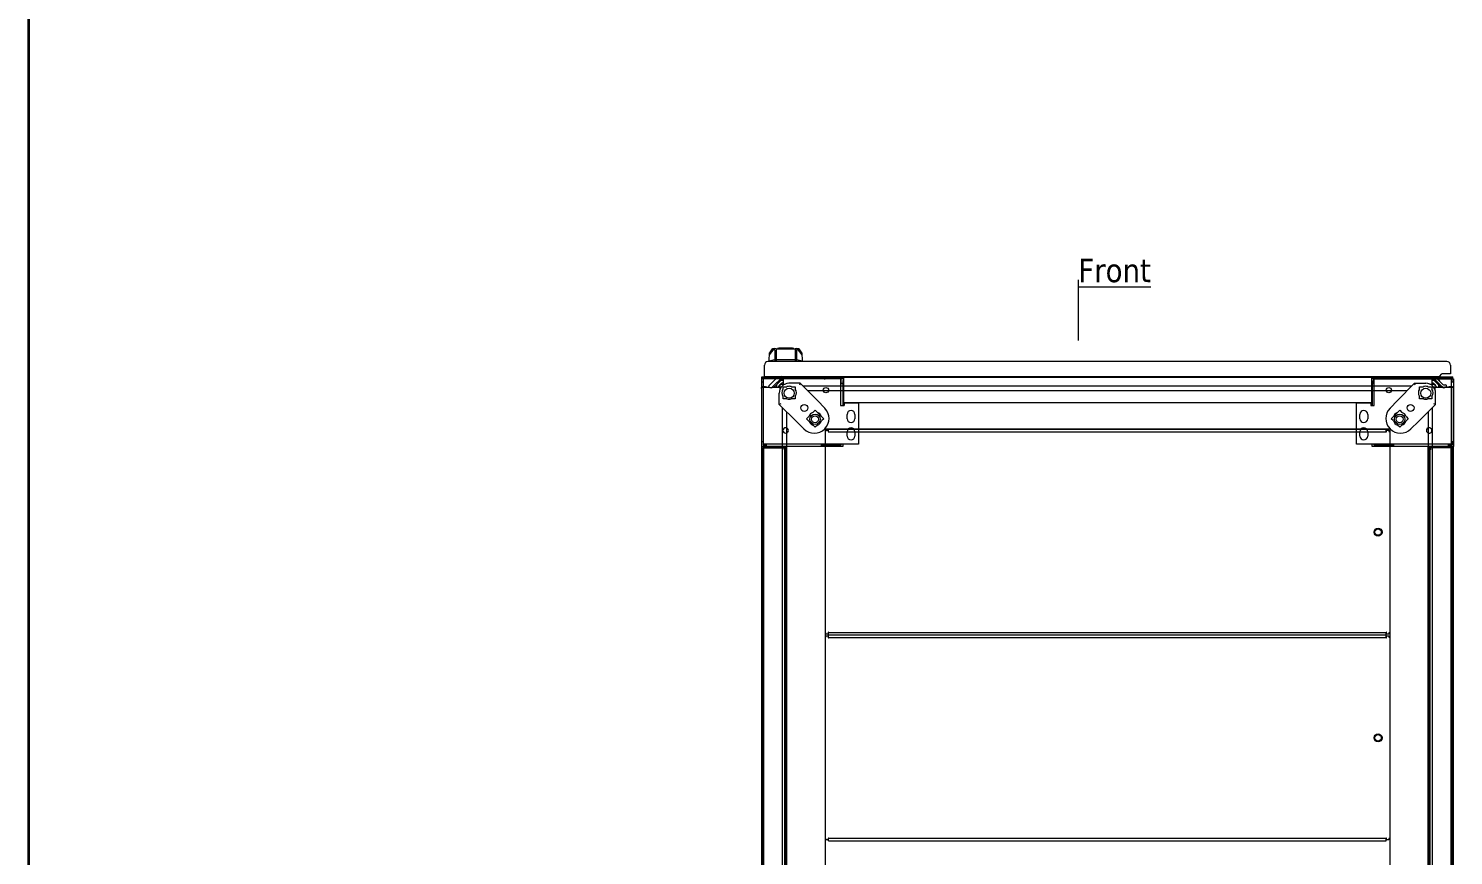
# Model space of a CAD drawing. Header units: millimetres. Extents: x 0 to 6300, y 0 to 4455.
# Drawn here: x 0 to 1645, y 741 to 1696 of the extents above; entities that cross this region are included whole.
import ezdxf
from ezdxf.enums import TextEntityAlignment as Align

# ---------------------------------------------------------------- set-up
doc = ezdxf.new("R2010")
doc.units = ezdxf.units.MM
for name, color, linetype, lineweight in [('AM_0', 7, 'Continuous', 5), ('AM_4', 3, 'Continuous', 0), ('AM_7', 7, 'Continuous', 0), ('AM_9', 6, 'Continuous', 0), ('EPLAN100', 7, 'Continuous', 5), ('EPLAN108', 5, 'Continuous', 0), ('EPLAN201', 7, 'Continuous', 0), ('EPLAN451', 7, 'Continuous', 0), ('EPLAN452', 7, 'Continuous', 0), ('EPLAN453', 7, 'Continuous', 0)]:
    doc.layers.add(name, color=color, linetype=linetype, lineweight=lineweight)
doc.styles.add('Tahoma', font='')
doc.styles.get('Tahoma').set_extended_font_data('Tahoma')

# ---------------------------------------------------------------- blocks, each defined once
blk = doc.blocks.new('EPLFRAME')
at = {"layer": 'EPLAN201', "linetype": 'Continuous', "lineweight": 35, "ltscale": 4}
blk.add_lwpolyline([(0, 0), (6300, 0), (6300, 4455), (0, 4455)], close=True, dxfattribs=at)
at = {"layer": 'EPLAN451', "color": 7, "style": 'Tahoma'}
for tag, p, height in [('14_10014', (1515, 180), 33.9), ('14_10015', (2775, 180), 33.9), ('14_10011', (1515, 75), 33.9), ('14_10013', (4980, 75), 24.4), ('14_10151', (1095, 15), 24.4), ('14_10300', (6225, 15), 24.4)]:
    blk.add_attdef(tag, p, '', height=height, dxfattribs=at)
blk.add_attdef('4_25020', text='', height=24.4, dxfattribs=at).set_placement((6195, 15), align=Align.RIGHT)
at = {"layer": 'EPLAN452', "color": 7, "style": 'Tahoma'}
for tag, p, height in [('4_11041', (15, 255), 33.9), ('4_11071[1]', (15, 195), 24.4), ('4_11074[1]', (315, 195), 24.4), ('4_11070[1]', (615, 195), 24.4), ('4_11024', (1095, 195), 24.4), ('4_11011', (3465, 180), 33.9), ('4_11030', (4515, 180), 33.9), ('4_20132_1001', (5610, 195), 24.4), ('4_11071[2]', (15, 135), 24.4), ('4_11074[2]', (315, 135), 24.4), ('4_11070[2]', (615, 135), 24.4), ('4_11022', (1095, 135), 24.4), ('4_20134_1001', (5610, 135), 24.4), ('4_11071[3]', (15, 75), 24.4), ('4_11074[3]', (315, 75), 24.4), ('4_11070[3]', (615, 75), 24.4), ('4_11080', (1095, 75), 24.4), ('4_11059', (4515, 75), 24.4)]:
    blk.add_attdef(tag, p, '', height=height, dxfattribs=at)
for tag, height, p in [('4_11040', 33.9, (6285, 255)), ('4_11000', 24.4, (6285, 75)), ('4_11085', 24.4, (2115, 15)), ('4_11086', 24.4, (2745, 15))]:
    blk.add_attdef(tag, text='', height=height, dxfattribs=at).set_placement(p, align=Align.RIGHT)
at = {"layer": 'EPLAN453', "color": 7, "style": 'Tahoma'}
for tag, p in [('53_19005_1', (315, 4395)), ('53_19005', (945, 4395)), ('53_19005_8', (1575, 4395)), ('53_19005_6', (2205, 4395)), ('53_19005_7', (2835, 4395)), ('53_19005_9', (3465, 4395)), ('53_19005_3', (4095, 4395)), ('53_19005_2', (4725, 4395)), ('53_19005_4', (5355, 4395)), ('53_19005_5', (5985, 4395))]:
    blk.add_attdef(tag, text='', height=20.3, dxfattribs=at).set_placement(p, align=Align.BOTTOM_CENTER)
blk = doc.blocks.new('8_88X22_00_02_M51_1__1_0_in_8808_000_1__5')
at = {"layer": 'AM_0'}
for p, q in [((-326, 86), (-325, 86)), ((-325, 87.5), (-322.3, 87.5)), ((-325, 86), (-325, 87.5)), ((-322.3, 87.5), (-322.3, 85.35)), ((-322.3, 85.35), (-322, 85.35)), ((-322, 85.35), (-322, 88.5)), ((-322, 88.5), (322, 88.5)), ((-322, 85.5), (322, 85.5)), ((322, 85.35), (322, 88.5)), ((322, 85.35), (322.3, 85.35)), ((322.3, 87.5), (325, 87.5)), ((322.3, 85.35), (322.3, 87.5)), ((325, 87.5), (325, 86)), ((325, 86), (326, 86)), ((-325, -146.5), (-326, -146.5)), ((-325, -148), (-325, -146.5)), ((-322.3, -148), (-325, -148)), ((-322, -145.85), (-322.3, -145.85)), ((-322.3, -145.85), (-322.3, -148)), ((-322, -149), (-322, -145.85)), ((-322, -146), (322, -146)), ((322.3, -145.85), (322, -145.85)), ((322, -149), (322, -145.85)), ((322.3, -148), (322.3, -145.85)), ((325, -148), (322.3, -148)), ((325, -146.5), (325, -148)), ((326, -146.5), (325, -146.5)), ((-322, -149), (322, -149))]:
    blk.add_line(p, q, dxfattribs=at)
for radius in [4.64, 3.7]:
    blk.add_circle((312.5, -30.25), radius, dxfattribs=at)
blk = doc.blocks.new('9_88X22_00_02_M51_1__2_0_in_8808_000_1__5')
at = {"layer": 'AM_0'}
for p, q in [((-326, 323.5), (-325, 323.5)), ((-325, 325), (-322.3, 325)), ((-325, 323.5), (-325, 325)), ((-322.3, 325), (-322.3, 322.85)), ((-322.3, 322.85), (-322, 322.85)), ((-322, 322.85), (-322, 326)), ((-322, 326), (322, 326)), ((-322, 323), (322, 323)), ((322, 322.85), (322, 326)), ((322, 322.85), (322.3, 322.85)), ((322.3, 325), (325, 325)), ((322.3, 322.85), (322.3, 325)), ((325, 325), (325, 323.5)), ((325, 323.5), (326, 323.5)), ((-325, 91), (-326, 91)), ((-325, 89.5), (-325, 91)), ((-322.3, 89.5), (-325, 89.5)), ((-322, 91.65), (-322.3, 91.65)), ((-322.3, 91.65), (-322.3, 89.5)), ((-322, 88.5), (-322, 91.65)), ((-322, 91.5), (322, 91.5)), ((-322, 88.5), (322, 88.5)), ((322.3, 91.65), (322, 91.65)), ((322, 88.5), (322, 91.65)), ((322.3, 89.5), (322.3, 91.65)), ((325, 89.5), (322.3, 89.5)), ((325, 91), (325, 89.5)), ((326, 91), (325, 91))]:
    blk.add_line(p, q, dxfattribs=at)
for radius in [4.64, 3.7]:
    blk.add_circle((312.5, 207.25), radius, dxfattribs=at)
blk = doc.blocks.new('21_8XXX_00_19_M51GE_1__3_0_in_8808_000_1__5')
at = {"layer": 'AM_0'}
for p, q in [((-354.6, 379), (-367.7, 379)), ((-354.6, 379), (-355.4, 377)), ((-354.6, 379), (-334.8, 359)), ((-379, 354.6), (-379, 367.7)), ((-377, 355.4), (-379, 354.6)), ((-379, 354.6), (-359, 334.8)), ((-334.8, 359), (-326.3, 350.4)), ((-334.8, 359), (-334.8, 359)), ((-359, 334.8), (-359, 334.8)), ((-350.4, 326.3), (-359, 334.8))]:
    blk.add_line(p, q, dxfattribs=at)
for centre, radius in [((-367.5, 367.5), 5.81), ((-337.5, 337.5), 6.01), ((-337.5, 337.5), 4.01)]:
    blk.add_circle(centre, radius, dxfattribs=at)
for centre, radius, start, end in [((-367.7, 367.7), 11.3, 90, 180), ((-338.4, 338.4), 17, 225.214, 44.786)]:
    blk.add_arc(centre, radius, start, end, dxfattribs=at)
blk = doc.blocks.new('22_8XXX_00_19_M51GE_1__4_0_in_8808_000_1__5')
at = {"layer": 'AM_0'}
for p, q in [((354.6, 379), (334.8, 359)), ((355.4, 377), (354.6, 379)), ((354.6, 379), (367.7, 379)), ((379, 354.6), (379, 367.7)), ((326.3, 350.4), (334.8, 359)), ((334.8, 359), (334.8, 359)), ((379, 354.6), (359, 334.8)), ((379, 354.6), (377, 355.4)), ((359, 334.8), (350.4, 326.3)), ((359, 334.8), (359, 334.8))]:
    blk.add_line(p, q, dxfattribs=at)
for centre, radius in [((367.5, 367.5), 5.81), ((337.5, 337.5), 6.01), ((337.5, 337.5), 4.01)]:
    blk.add_circle(centre, radius, dxfattribs=at)
for centre, radius, start, end in [((367.7, 367.7), 11.3, 0, 90), ((338.4, 338.4), 17, 135.214, 314.786)]:
    blk.add_arc(centre, radius, start, end, dxfattribs=at)
blk = doc.blocks.new('27_8807_0X0_1__P4_0_in_8808_000_1__5')
at = {"layer": 'AM_0'}
for p, q in [((-380, 387), (-390.9, 376.2)), ((-375.5, 385.9), (-376.6, 387)), ((-390.3, 374.5), (-387.9, 374.1))]:
    blk.add_line(p, q, dxfattribs=at)
for points in [[(-390.9, 376.2), (-391.1, 375.8), (-391.2, 375.4), (-391.1, 375.1), (-390.9, 374.8), (-390.7, 374.6), (-390.4, 374.5), (-390.3, 374.5)], [(-387.9, 374.1), (-387.6, 374.1), (-387.5, 374.1)], [(-387.5, 374.1), (-387.3, 374.2), (-387, 374.3)]]:
    blk.add_lwpolyline(points, dxfattribs=at)
blk = doc.blocks.new('28_8X0X_00_12_M51_1__3_0_in_8808_000_1__5')
at = {"layer": 'AM_0'}
for p, q in [((-387.3, 374.1), (-374.4, 387)), ((-384.8, 374.5), (-374.5, 384.8)), ((-381.6, 379.8), (-379.8, 379.8)), ((-379.8, 379.8), (-379.8, 381.6)), ((-379.6, 379.6), (-379.8, 379.8)), ((-396.6, 375.5), (-387.8, 373.9))]:
    blk.add_line(p, q, dxfattribs=at)
for points in [[(-399.5, 373), (-399.5, 373.2), (-399.5, 373.4), (-399.4, 373.6), (-399.3, 373.9), (-399.3, 374.1), (-399.2, 374.2), (-399, 374.4), (-399, 374.5)], [(-399, 374.5), (-398.9, 374.7), (-398.7, 374.8), (-398.5, 375), (-398.4, 375.1), (-398.2, 375.2), (-398, 375.3), (-397.8, 375.4), (-397.6, 375.4), (-397.4, 375.5), (-397.1, 375.5), (-396.9, 375.5), (-396.7, 375.5), (-396.6, 375.5)], [(-387.3, 374.1), (-387.4, 374), (-387.4, 374), (-387.4, 374), (-387.5, 374), (-387.5, 373.9), (-387.6, 373.9), (-387.6, 373.9), (-387.6, 373.9), (-387.7, 373.9), (-387.7, 373.9), (-387.8, 373.9)]]:
    blk.add_lwpolyline(points, dxfattribs=at)
blk = doc.blocks.new('29_8XXX_00_21_M51_1__0_in_8808_000_1__5')
at = {"layer": 'AM_0'}
for p, q in [((387.3, 377.6), (377.9, 387)), ((389.2, 377.1), (388.9, 377)), ((389.2, 377.1), (390.9, 377.5)), ((389.9, 374.7), (389.6, 374.6)), ((389.9, 374.7), (391.5, 375.1)), ((389.9, 374.5), (391.6, 374.8)), ((390.9, 377.5), (391.5, 375.1)), ((391.2, 377.2), (391, 377.2)), ((391.6, 374.8), (391.2, 377.2))]:
    blk.add_line(p, q, dxfattribs=at)
for centre, radius, start, end in [((379.4, 389.1), 5, 204.4727, 225), ((389.1, 379.4), 5, 225.0545, 280), ((388.7, 379), 4.5, 225, 281.202), ((388.7, 379), 2, 225, 276.4288)]:
    blk.add_arc(centre, radius, start, end, dxfattribs=at)
blk = doc.blocks.new('30_8XXX_H_594__UT_0_in_8808_000_1__5')
at = {"layer": 'AM_0'}
for p, q in [((-393.5, 385.9), (-393.5, 387)), ((-391.5, 385.9), (-393.5, 385.9)), ((-391.5, 384.8), (-391.5, 387)), ((-382.5, 386.5), (-391.5, 386.5)), ((-382.5, 384.8), (-391.5, 384.8)), ((-382.5, 384.8), (-382.5, 387))]:
    blk.add_line(p, q, dxfattribs=at)
blk = doc.blocks.new('32_8_00_25_M51_ES_2__0_in_8808_000_1__5')
at = {"layer": 'AM_0'}
for p, q in [((-379.5, 419.5), (-379.5, 419.2)), ((-363.5, 419.5), (-379.5, 419.5)), ((-363.5, 419.2), (-363.5, 419.5))]:
    blk.add_line(p, q, dxfattribs=at)
blk = doc.blocks.new('33_8XXX_00_25_M51_1__0_in_8808_000_1__5')
at = {"layer": 'AM_0'}
for p, q in [((-390.5, 405), (-390.3, 414.3)), ((-385.2, 418.9), (-390.4, 411.7)), ((-386.9, 418.9), (-386.8, 418.9)), ((-386.6, 419), (-386.8, 418.9)), ((-386.6, 419), (-384.5, 419)), ((-385.1, 419), (-385.2, 418.9)), ((-382.3, 418.7), (-384.5, 419)), ((-384, 417.1), (-384, 404)), ((-382.3, 418.7), (-360.7, 418.7)), ((-382.3, 418.7), (-382.3, 404)), ((-380.4, 419.2), (-381, 419)), ((-362.6, 419.2), (-380.4, 419.2)), ((-361.9, 419), (-362.6, 419.2)), ((-358.4, 419), (-360.7, 418.7)), ((-360.7, 418.7), (-360.7, 404)), ((-359, 417.1), (-359, 404)), ((-358.4, 419), (-356.4, 419)), ((-357.8, 418.9), (-357.8, 419)), ((-352.6, 411.7), (-357.8, 418.9)), ((-356.2, 418.9), (-356.4, 419)), ((-356.2, 418.9), (-356, 418.9)), ((-352.7, 414.3), (-352.5, 405)), ((-390.5, 404), (-390.5, 405)), ((-384, 406), (-382.3, 405.9)), ((-360.7, 405.9), (-382.3, 405.9)), ((-360.7, 405.9), (-359, 406)), ((-352.5, 405), (-352.5, 404))]:
    blk.add_line(p, q, dxfattribs=at)
for points in [[(-384, 417.1), (-384.1, 417.8), (-384.5, 418.4), (-385.2, 418.9)], [(-357.8, 418.9), (-358.6, 418.2), (-358.9, 417.5), (-359, 417.1)], [(-384, 406), (-385.8, 405.7), (-387.4, 405.3), (-389, 404.9), (-390.4, 404.4), (-390.5, 404.4)], [(-352.5, 404.4), (-353.9, 404.8), (-355.4, 405.3), (-357.1, 405.6), (-358.9, 406), (-359, 406)]]:
    blk.add_lwpolyline(points, dxfattribs=at)
for centre, start, end in [((-340, 381.5), 141.4017, 146.9108), ((-402.9, 381.5), 33.0892, 38.5983)]:
    blk.add_arc(centre, 60, start, end, dxfattribs=at)
blk = doc.blocks.new('34_880X_00_15_M51_1__0_in_8808_000_1__5')
at = {"layer": 'AM_0'}
for p, q in [((-396, 387), (-396, 400)), ((392, 404), (-392, 404)), ((396, 400), (396, 390)), ((-396, 387), (383.3, 387)), ((383.3, 387), (386.3, 390)), ((396, 390), (386.3, 390))]:
    blk.add_line(p, q, dxfattribs=at)
for centre, start, end in [((-392, 400), 90, 180), ((392, 400), 0, 90)]:
    blk.add_arc(centre, 4, start, end, dxfattribs=at)
blk = doc.blocks.new('35_8X0X_00_12_M51_1__4_0_in_8808_000_1__5')
at = {"layer": 'AM_0'}
for p, q in [((374.4, 387), (387.3, 374.1)), ((374.5, 384.8), (384.8, 374.5)), ((379.6, 379.6), (379.8, 379.8)), ((379.8, 381.6), (379.8, 379.8)), ((379.8, 379.8), (381.6, 379.8)), ((387.8, 373.9), (396.6, 375.5))]:
    blk.add_line(p, q, dxfattribs=at)
for points in [[(387.8, 373.9), (387.7, 373.9), (387.7, 373.9), (387.6, 373.9), (387.6, 373.9), (387.6, 373.9), (387.5, 373.9), (387.5, 374), (387.4, 374), (387.4, 374), (387.4, 374), (387.3, 374.1)], [(396.6, 375.5), (396.8, 375.5), (397, 375.5), (397.2, 375.5), (397.4, 375.5), (397.6, 375.4), (397.9, 375.3), (398.1, 375.3), (398.2, 375.2), (398.4, 375), (398.6, 374.9), (398.8, 374.8), (398.9, 374.6), (399, 374.5)], [(399, 374.5), (399.1, 374.3), (399.2, 374.1), (399.3, 373.9), (399.4, 373.7), (399.4, 373.5), (399.5, 373.3), (399.5, 373.1), (399.5, 373)]]:
    blk.add_lwpolyline(points, dxfattribs=at)
blk = doc.blocks.new('36_88X8_00_11_M51_1__0_in_8808_000_1__5')
at = {"layer": 'AM_0'}
for p, q in [((-374.4, 387), (-374.5, 386.9)), ((-374.5, 386.9), (-374.5, 378)), ((374.5, 386.9), (374.4, 387)), ((374.5, 386.9), (374.5, 378)), ((-399.5, 373), (-399.5, -373)), ((-399, 374.5), (-391.1, 374.5)), ((-391.1, 374.5), (-387.8, 373.9)), ((-387.3, 374.1), (-386.9, 374.5)), ((-386.9, 374.5), (-378, 374.5)), ((-378, 378), (-372.2, 378)), ((-378, 372.2), (-378, 378)), ((351.1, 375.5), (-351.1, 375.5)), ((372.2, 378), (378, 378)), ((378, 378), (378, 372.2)), ((378, 374.5), (386.9, 374.5)), ((387.3, 374.1), (386.9, 374.5)), ((391.1, 374.5), (387.8, 373.9)), ((391.1, 374.5), (399, 374.5)), ((399.5, -373), (399.5, 373)), ((-375.5, 351.1), (-375.5, -351.1)), ((375.5, -351.1), (375.5, 351.1)), ((-399, -374.5), (-391.1, -374.5)), ((-387.8, -373.9), (-391.1, -374.5)), ((-386.9, -374.5), (-387.3, -374.1)), ((-386.9, -374.5), (-378, -374.5)), ((-378, -378), (-378, -372.2)), ((-372.2, -378), (-378, -378)), ((-374.5, -378), (-374.5, -386.9)), ((-351.1, -375.5), (351.1, -375.5)), ((378, -378), (372.2, -378)), ((374.5, -378), (374.5, -386.9)), ((378, -372.2), (378, -378)), ((378, -374.5), (386.9, -374.5)), ((386.9, -374.5), (387.3, -374.1)), ((387.8, -373.9), (391.1, -374.5)), ((391.1, -374.5), (399, -374.5)), ((-374.4, -387), (-374.5, -386.9)), ((-374.5, -391.1), (-374.3, -390)), ((-374.5, -391.1), (-374.5, -396.5)), ((374.3, -390), (374.5, -391.1)), ((374.5, -386.9), (374.4, -387)), ((374.5, -391.1), (374.5, -396.5))]:
    blk.add_line(p, q, dxfattribs=at)
for points in [[(-399.5, 373), (-399.5, 373.2), (-399.5, 373.4), (-399.4, 373.6), (-399.3, 373.9), (-399.3, 374.1), (-399.2, 374.2), (-399, 374.4), (-399, 374.5)], [(-387.3, 374.1), (-387.4, 374), (-387.4, 374), (-387.4, 374), (-387.5, 374), (-387.5, 373.9), (-387.6, 373.9), (-387.6, 373.9), (-387.6, 373.9), (-387.7, 373.9), (-387.7, 373.9), (-387.8, 373.9)], [(387.3, 374.1), (387.4, 374), (387.4, 374), (387.4, 374), (387.5, 374), (387.5, 373.9), (387.6, 373.9), (387.6, 373.9), (387.6, 373.9), (387.7, 373.9), (387.7, 373.9), (387.8, 373.9)], [(399.5, 373), (399.5, 373.2), (399.5, 373.4), (399.4, 373.6), (399.3, 373.9), (399.3, 374.1), (399.2, 374.2), (399, 374.4), (399, 374.5)], [(-399, -374.5), (-399.1, -374.3), (-399.2, -374.1), (-399.3, -373.9), (-399.4, -373.7), (-399.4, -373.5), (-399.5, -373.3), (-399.5, -373.1), (-399.5, -373)], [(-387.8, -373.9), (-387.7, -373.9), (-387.7, -373.9), (-387.6, -373.9), (-387.6, -373.9), (-387.6, -373.9), (-387.5, -373.9), (-387.5, -374), (-387.4, -374), (-387.4, -374), (-387.4, -374), (-387.3, -374.1)], [(387.8, -373.9), (387.7, -373.9), (387.7, -373.9), (387.6, -373.9), (387.6, -373.9), (387.6, -373.9), (387.5, -373.9), (387.5, -374), (387.4, -374), (387.4, -374), (387.4, -374), (387.3, -374.1)], [(399, -374.5), (399.1, -374.3), (399.2, -374.1), (399.3, -373.9), (399.4, -373.7), (399.4, -373.5), (399.5, -373.3), (399.5, -373.1), (399.5, -373)]]:
    blk.add_lwpolyline(points, dxfattribs=at)
blk = doc.blocks.new('41_88X8_00_13_M51_1__0_in_8808_000_1__5')
at = {"layer": 'AM_0'}
for p, q in [((-374.5, 382.2), (-377, 382.2)), ((-375.5, 383.8), (-374.5, 383.8)), ((374.5, 383.8), (375.5, 383.8)), ((377, 382.2), (374.5, 382.2)), ((-383.8, 374.5), (-383.8, 375.5)), ((-382.2, 377), (-382.2, 374.5)), ((382.2, 377), (382.2, 374.5)), ((383.8, 375.5), (383.8, 374.5)), ((-383.8, -375.5), (-383.8, -374.5)), ((-383.8, -380.8), (-383.8, -377.6)), ((-382.2, -374.5), (-382.2, -377)), ((382.2, -374.5), (382.2, -377)), ((383.8, -374.5), (383.8, -375.5)), ((383.8, -377.6), (383.8, -380.8)), ((-382.2, -379.1), (-382.2, -380.8)), ((-379.1, -382.2), (-380.8, -382.2)), ((-377.6, -383.8), (-380.8, -383.8)), ((-374.5, -382.2), (-377, -382.2)), ((-374.5, -383.8), (-375.5, -383.8)), ((377, -382.2), (374.5, -382.2)), ((375.5, -383.8), (374.5, -383.8)), ((380.8, -383.8), (377.6, -383.8)), ((380.8, -382.2), (379.1, -382.2)), ((382.2, -379.1), (382.2, -380.8))]:
    blk.add_line(p, q, dxfattribs=at)
for centre, radius, start, end in [((-367.5, 367.5), 14.5, 118.8657, 133.6028), ((367.5, 367.5), 14.5, 46.3972, 61.1343), ((380.8, 380.8), 3, 8.818, 81.182), ((-367.5, 367.5), 14.5, 136.3972, 151.1343), ((367.5, 367.5), 14.5, 28.8657, 43.6028), ((-367.5, -367.5), 14.5, 208.8657, 223.6028), ((-367.5, -367.5), 14.5, 226.3972, 241.1343), ((367.5, -367.5), 14.5, 298.8657, 313.6028), ((367.5, -367.5), 14.5, 316.3972, 331.1343), ((-380.8, -380.8), 3, 180, 270), ((-380.8, -380.8), 1.5, 180, 270), ((380.8, -380.8), 3, 270, 0), ((380.8, -380.8), 1.5, 270, 0)]:
    blk.add_arc(centre, radius, start, end, dxfattribs=at)
blk = doc.blocks.new('42_88X8_00_01_M51_1__0_in_8808_000_1__5')
at = {"layer": 'AM_0'}
for p, q in [((-346.2, 370.5), (346.2, 370.5)), ((-370.5, 346.2), (-370.5, -346.2)), ((370.5, 346.2), (370.5, -346.2)), ((-326.4, 326.4), (-326, 326)), ((326, 326), (-326, 326)), ((-326, 326), (-326, -326)), ((326, 326), (326.4, 326.4)), ((326, 326), (326, -326)), ((-326.4, -326.4), (-326, -326)), ((326, -326), (-326, -326)), ((326.4, -326.4), (326, -326)), ((-346.2, -370.5), (346.2, -370.5))]:
    blk.add_line(p, q, dxfattribs=at)
blk = doc.blocks.new('6_8660_0XX_200_P3_3_0_in_8660_023_1_300__5')
at = {"layer": 'AM_0'}
for p, q in [((-399, 133.5), (-399, 136)), ((-399, 136), (-306, 136)), ((-306, 134), (-399, 134)), ((-397, 133.5), (-399, 133.5)), ((-379, 133.5), (-379, 134)), ((-359.5, 134), (-359.5, 133.5)), ((-345.5, 133.9), (-345.5, 133.5)), ((-345.5, 133.9), (-326, 133.9)), ((-326, 134), (-326, 133.5)), ((-306, 133.5), (-308, 133.5)), ((-306, 133.5), (-306, 136))]:
    blk.add_line(p, q, dxfattribs=at)
for points in [[(-378, 133.5), (-378.1, 133.5), (-378.2, 133.5), (-378.3, 133.5), (-378.3, 133.5), (-378.4, 133.5), (-378.5, 133.5), (-378.6, 133.5), (-378.6, 133.5), (-378.7, 133.5), (-378.8, 133.6), (-378.8, 133.6), (-378.9, 133.6), (-378.9, 133.6), (-378.9, 133.6), (-379, 133.6), (-379, 133.6), (-379, 133.7), (-379, 133.7)], [(-327, 133.5), (-326.9, 133.5), (-326.8, 133.5), (-326.7, 133.5), (-326.7, 133.5), (-326.6, 133.5), (-326.5, 133.5), (-326.4, 133.5), (-326.4, 133.5), (-326.3, 133.5), (-326.2, 133.6), (-326.2, 133.6), (-326.1, 133.6), (-326.1, 133.6), (-326.1, 133.6), (-326, 133.6), (-326, 133.6), (-326, 133.7), (-326, 133.7)]]:
    blk.add_lwpolyline(points, dxfattribs=at)
blk = doc.blocks.new('7_8600_0XX_200_P21_2_0_in_8660_023_1_300__5')
at = {"layer": 'AM_0'}
for p, q in [((-399.5, 133.5), (-399.5, 55.5)), ((-399, 133.5), (-399.5, 133.5)), ((-397.5, 133.5), (-397.5, 130.1)), ((-397, 58), (-397, 133.5)), ((-308, 133.5), (-397, 133.5)), ((-308, 133.5), (-308, 102.8)), ((-307.5, 128.3), (-307.5, 133.5)), ((-304.8, 133.5), (-306, 133.5)), ((-399.5, 130.1), (-397, 130.1)), ((-374.5, 122), (-374.5, 124.5)), ((-374.5, 124.5), (-370.2, 124.5)), ((-364.8, 124.5), (-360.5, 124.5)), ((-360.5, 124.5), (-360.5, 122)), ((-308, 128.3), (-305.5, 128.3)), ((-307.5, 128.5), (-305.5, 128.5)), ((-304.8, 131.5), (-305.5, 131.5)), ((-305.5, 131.5), (-305.5, 102.8)), ((-374.5, 110.5), (-374.5, 113)), ((-370.2, 110.5), (-374.5, 110.5)), ((-360.5, 110.5), (-364.8, 110.5)), ((-360.5, 113), (-360.5, 110.5)), ((-308, 102.8), (-304, 102.8)), ((-305.5, 105.8), (-287.5, 105.8)), ((-304, 103.8), (-305.5, 103.8)), ((-304, 105.8), (-304, 102.8)), ((-287.5, 105.8), (-287.5, 58)), ((-347.4, 87.5), (-344.8, 90.1)), ((-337.5, 77.6), (-347.4, 87.5)), ((-340.1, 94.8), (-337.5, 97.4)), ((-337.5, 97.4), (-327.6, 87.5)), ((-327.6, 87.5), (-330.2, 84.9)), ((-300.5, 87.5), (-300.5, 92.5)), ((-291.5, 92.5), (-291.5, 87.5)), ((-373.8, 76), (-373.5, 76.3)), ((-369.2, 72), (-369.5, 71.7)), ((-334.9, 80.2), (-337.5, 77.6)), ((-300.5, 67.5), (-300.5, 72.5)), ((-291.5, 72.5), (-291.5, 67.5)), ((-399.5, 61.2), (-397, 61.2)), ((-305.5, 55.5), (-399.5, 55.5)), ((-397.5, 61.2), (-397.5, 57.5)), ((-397.5, 57.5), (-393.9, 57.5)), ((-287.5, 58), (-397, 58)), ((-396.5, 57.5), (-396.5, 55.5)), ((-393.9, 58), (-393.9, 55.5)), ((-373, 51.5), (-373, 55.5)), ((-371, 51.5), (-373, 51.5)), ((-371, 55.5), (-371, 51.5)), ((-330.5, 58), (-330.5, 55.5)), ((-330.5, 57.5), (-307.5, 57.5)), ((-327.5, 57.5), (-327.5, 55.5)), ((-308.5, 57.5), (-308.5, 55.5)), ((-307.5, 57.5), (-307.5, 58)), ((-305.5, 58), (-305.5, 55.5))]:
    blk.add_line(p, q, dxfattribs=at)
for centre, radius in [((-325, 120.5), 3.05), ((-350, 100), 4)]:
    blk.add_circle(centre, radius, dxfattribs=at)
for centre, radius, start, end in [((-369, 117.5), 7, 143.1301, 216.8699), ((-375, 122), 0.5, 323.1301, 0), ((-370.2, 125), 0.5, 270, 291.0395), ((-367.5, 118), 7, 68.9605, 111.0395), ((-364.8, 125), 0.5, 248.9605, 270), ((-360, 122), 0.5, 180, 216.8699), ((-366, 117.5), 7, 323.1301, 36.8699), ((-375, 113), 0.5, 360, 36.8699), ((-370.2, 110), 0.5, 68.9605, 90), ((-367.5, 117), 7, 248.9605, 291.0395), ((-364.8, 110), 0.5, 90, 111.0395), ((-360, 113), 0.5, 143.1301, 180), ((-337.5, 87.5), 7.75, 109.5854, 160.4146), ((-337.5, 87.5), 7.75, 199.5854, 250.4146), ((-337.5, 87.5), 7.75, 19.5854, 70.4146), ((-337.5, 87.5), 7.75, 289.5854, 340.4146), ((-296, 92.5), 4.5, 0, 180), ((-296, 87.5), 4.5, 180, 0), ((-371.6, 73.9), 3.05, 135, 315), ((-371.4, 74.1), 3.05, 315, 135), ((-296, 72.5), 4.5, 0, 180), ((-296, 67.5), 4.5, 180, 0)]:
    blk.add_arc(centre, radius, start, end, dxfattribs=at)
blk = doc.blocks.new('8_8660_0XX_200_P3_4_0_in_8660_023_1_300__5')
at = {"layer": 'AM_0'}
for p, q in [((306, 133.5), (306, 136)), ((306, 136), (399, 136)), ((399, 134), (306, 134)), ((308, 133.5), (306, 133.5)), ((326, 133.5), (326, 134)), ((345.5, 134), (345.5, 133.5)), ((359.5, 133.9), (359.5, 133.5)), ((359.5, 133.9), (379, 133.9)), ((379, 134), (379, 133.5)), ((399, 133.5), (397, 133.5)), ((399, 133.5), (399, 136))]:
    blk.add_line(p, q, dxfattribs=at)
for points in [[(327, 133.5), (326.9, 133.5), (326.8, 133.5), (326.7, 133.5), (326.7, 133.5), (326.6, 133.5), (326.5, 133.5), (326.4, 133.5), (326.4, 133.5), (326.3, 133.5), (326.2, 133.6), (326.2, 133.6), (326.1, 133.6), (326.1, 133.6), (326.1, 133.6), (326, 133.6), (326, 133.6), (326, 133.7), (326, 133.7)], [(378, 133.5), (378.1, 133.5), (378.2, 133.5), (378.3, 133.5), (378.3, 133.5), (378.4, 133.5), (378.5, 133.5), (378.6, 133.5), (378.6, 133.5), (378.7, 133.5), (378.8, 133.6), (378.8, 133.6), (378.9, 133.6), (378.9, 133.6), (378.9, 133.6), (379, 133.6), (379, 133.6), (379, 133.7), (379, 133.7)]]:
    blk.add_lwpolyline(points, dxfattribs=at)
blk = doc.blocks.new('9_8600_0XX_200_P2_2_0_in_8660_023_1_300__5')
at = {"layer": 'AM_0'}
for p, q in [((306, 133.5), (304.8, 133.5)), ((307.5, 128.3), (307.5, 133.5)), ((308, 133.5), (397, 133.5)), ((308, 102.8), (308, 133.5)), ((397, 133.5), (397, 58)), ((397.5, 133.5), (397.5, 130.1)), ((399, 133.5), (399.5, 133.5)), ((399.5, 133.5), (399.5, 55.5)), ((305.5, 131.5), (304.8, 131.5)), ((305.5, 131.5), (305.5, 102.8)), ((307.5, 128.5), (305.5, 128.5)), ((305.5, 128.3), (308, 128.3)), ((360.5, 122), (360.5, 124.5)), ((360.5, 124.5), (364.8, 124.5)), ((370.2, 124.5), (374.5, 124.5)), ((374.5, 124.5), (374.5, 122)), ((397, 130.1), (399.5, 130.1)), ((287.5, 105.8), (305.5, 105.8)), ((287.5, 58), (287.5, 105.8)), ((304, 105.8), (304, 102.8)), ((305.5, 103.8), (304, 103.8)), ((304, 102.8), (308, 102.8)), ((360.5, 110.5), (360.5, 113)), ((364.8, 110.5), (360.5, 110.5)), ((374.5, 110.5), (370.2, 110.5)), ((374.5, 113), (374.5, 110.5)), ((291.5, 87.5), (291.5, 92.5)), ((300.5, 92.5), (300.5, 87.5)), ((327.6, 87.5), (337.5, 97.4)), ((330.2, 84.9), (327.6, 87.5)), ((337.5, 97.4), (340.1, 94.8)), ((347.4, 87.5), (337.5, 77.6)), ((344.8, 90.1), (347.4, 87.5)), ((291.5, 67.5), (291.5, 72.5)), ((300.5, 72.5), (300.5, 67.5)), ((337.5, 77.6), (334.9, 80.2)), ((369.5, 71.7), (369.2, 72)), ((373.5, 76.3), (373.8, 76)), ((397, 58), (287.5, 58)), ((305.5, 55.5), (305.5, 58)), ((399.5, 55.5), (305.5, 55.5)), ((307.5, 58), (307.5, 57.5)), ((307.5, 57.5), (330.5, 57.5)), ((308.5, 57.5), (308.5, 55.5)), ((327.5, 57.5), (327.5, 55.5)), ((330.5, 58), (330.5, 55.5)), ((371, 51.5), (371, 55.5)), ((373, 51.5), (371, 51.5)), ((373, 55.5), (373, 51.5)), ((393.9, 55.5), (393.9, 58)), ((393.9, 57.5), (397.5, 57.5)), ((396.5, 57.5), (396.5, 55.5)), ((397, 61.2), (399.5, 61.2)), ((397.5, 61.2), (397.5, 57.5))]:
    blk.add_line(p, q, dxfattribs=at)
for centre, radius in [((325, 120.5), 3.05), ((350, 100), 4)]:
    blk.add_circle(centre, radius, dxfattribs=at)
for centre, radius, start, end in [((366, 117.5), 7, 143.1301, 216.8699), ((360, 122), 0.5, 323.1301, 0), ((364.8, 125), 0.5, 270, 291.0395), ((367.5, 118), 7, 68.9605, 111.0395), ((370.2, 125), 0.5, 248.9605, 270), ((375, 122), 0.5, 180, 216.8699), ((369, 117.5), 7, 323.1301, 36.8699), ((360, 113), 0.5, 0, 36.8699), ((364.8, 110), 0.5, 68.9605, 90), ((367.5, 117), 7, 248.9605, 291.0395), ((370.2, 110), 0.5, 90, 111.0395), ((375, 113), 0.5, 143.1301, 180), ((296, 92.5), 4.5, 0, 180), ((296, 87.5), 4.5, 180, 0), ((337.5, 87.5), 7.75, 109.5854, 160.4146), ((337.5, 87.5), 7.75, 199.5854, 250.4146), ((337.5, 87.5), 7.75, 19.5854, 70.4146), ((337.5, 87.5), 7.75, 289.5854, 340.4146), ((296, 72.5), 4.5, 0, 180), ((296, 67.5), 4.5, 180, 0), ((371.4, 74.1), 3.05, 45, 225), ((371.6, 73.9), 3.05, 225, 45)]:
    blk.add_arc(centre, radius, start, end, dxfattribs=at)
blk = doc.blocks.new('11_8660_003_P1_2_0_in_8660_023_1_300__5')
at = {"layer": 'AM_0'}
for p, q in [((304.75, 135), (-304.75, 135)), ((-304.75, 135), (-304.75, 106)), ((304.75, 135), (304.75, 106)), ((304.75, 106), (-304.75, 106))]:
    blk.add_line(p, q, dxfattribs=at)
blk = doc.blocks.new('1_8660_044_P1_1_0_in_8660_044_1_300__5')
at = {"layer": 'AM_0'}
for p, q in [((-150, 303), (-150, -303)), ((-147.5, 305.5), (-121, 305.5)), ((-121, 305.5), (-121, -305.5)), ((-147.5, -305.5), (-121, -305.5))]:
    blk.add_line(p, q, dxfattribs=at)
for points in [[(-147.5, 305.5), (-147.7, 305.5), (-147.9, 305.5), (-148.1, 305.4), (-148.4, 305.3), (-148.6, 305.3), (-148.8, 305.2), (-148.9, 305), (-149.1, 304.9), (-149.3, 304.8), (-149.4, 304.6), (-149.5, 304.4), (-149.7, 304.3), (-149.8, 304.1), (-149.8, 303.9), (-149.9, 303.6), (-150, 303.4), (-150, 303.2), (-150, 303)], [(-150, -303), (-150, -303.2), (-150, -303.4), (-149.9, -303.6), (-149.8, -303.9), (-149.8, -304.1), (-149.7, -304.2), (-149.5, -304.4), (-149.4, -304.6), (-149.3, -304.8), (-149.1, -304.9), (-148.9, -305), (-148.8, -305.2), (-148.6, -305.3), (-148.4, -305.3), (-148.1, -305.4), (-147.9, -305.5), (-147.7, -305.5), (-147.5, -305.5)]]:
    blk.add_lwpolyline(points, dxfattribs=at)
at = {"layer": 'AM_4'}
for p, q in [((-147.5, 305.5), (-147.5, -305.5)), ((-123.5, 305.5), (-123.5, -305.5))]:
    blk.add_line(p, q, dxfattribs=at)
at = {"layer": 'AM_7', "ltscale": 1.5}
for p, q in [((-135.5, 305.6), (-135.5, 303.9)), ((-120.9, 275), (-122.6, 275)), ((-120.9, 250), (-122.6, 250)), ((-120.9, 225), (-122.6, 225)), ((-120.9, 200), (-122.6, 200)), ((-120.9, 175), (-122.6, 175)), ((-120.9, 150), (-122.6, 150)), ((-120.9, 125), (-122.6, 125)), ((-120.9, 100), (-122.6, 100)), ((-120.9, 75), (-122.6, 75)), ((-120.9, 50), (-122.6, 50)), ((-120.9, 25), (-122.6, 25)), ((-120.9, 0), (-122.6, 0)), ((-120.9, -25), (-122.6, -25)), ((-120.9, -50), (-122.6, -50)), ((-120.9, -75), (-122.6, -75)), ((-120.9, -100), (-122.6, -100)), ((-120.9, -125), (-122.6, -125)), ((-120.9, -150), (-122.6, -150)), ((-120.9, -175), (-122.6, -175)), ((-120.9, -200), (-122.6, -200)), ((-120.9, -225), (-122.6, -225)), ((-120.9, -250), (-122.6, -250)), ((-120.9, -275), (-122.6, -275)), ((-135.5, -305.6), (-135.5, -303.9))]:
    blk.add_line(p, q, dxfattribs=at)
at = {"layer": 'AM_9', "ltscale": 2}
for p, q in [((-148.5, 303), (-150, 303)), ((-148.5, 303), (-148.5, -303)), ((-147.5, 304), (-121, 304)), ((-140.8, 305.5), (-140.8, 304)), ((-139.8, 304), (-139.8, 305.5)), ((-131.2, 304), (-131.2, 305.5)), ((-130.2, 304), (-130.2, 305.5)), ((-124.5, 304), (-124.5, 305.5)), ((-124, 304), (-124, 305.5)), ((-123, 304), (-123, 305.5)), ((-122.5, 305.5), (-122.5, -305.5)), ((-122.5, 293.8), (-121, 293.8)), ((-122.5, 281.2), (-121, 281.2)), ((-121, 277.2), (-122.5, 277.2)), ((-122.5, 272.8), (-121, 272.8)), ((-122.5, 268.8), (-121, 268.8)), ((-122.5, 256.2), (-121, 256.2)), ((-121, 252.2), (-122.5, 252.2)), ((-122.5, 247.8), (-121, 247.8)), ((-122.5, 243.8), (-121, 243.8)), ((-122.5, 231.2), (-121, 231.2)), ((-121, 227.2), (-122.5, 227.2)), ((-122.5, 222.8), (-121, 222.8)), ((-122.5, 218.8), (-121, 218.8)), ((-122.5, 206.2), (-121, 206.2)), ((-121, 202.2), (-122.5, 202.2)), ((-122.5, 197.8), (-121, 197.8)), ((-122.5, 193.8), (-121, 193.8)), ((-122.5, 181.2), (-121, 181.2)), ((-121, 177.2), (-122.5, 177.2)), ((-122.5, 172.8), (-121, 172.8)), ((-122.5, 168.8), (-121, 168.8)), ((-122.5, 156.2), (-121, 156.2)), ((-121, 152.2), (-122.5, 152.2)), ((-122.5, 147.8), (-121, 147.8)), ((-122.5, 143.8), (-121, 143.8)), ((-122.5, 131.2), (-121, 131.2)), ((-121, 127.2), (-122.5, 127.2)), ((-122.5, 122.8), (-121, 122.8)), ((-122.5, 118.8), (-121, 118.8)), ((-122.5, 106.2), (-121, 106.2)), ((-121, 102.2), (-122.5, 102.2)), ((-122.5, 97.8), (-121, 97.8)), ((-122.5, 93.8), (-121, 93.8)), ((-122.5, 81.2), (-121, 81.2)), ((-121, 77.2), (-122.5, 77.2)), ((-122.5, 72.8), (-121, 72.8)), ((-122.5, 68.8), (-121, 68.8)), ((-122.5, 56.2), (-121, 56.2)), ((-121, 52.2), (-122.5, 52.2)), ((-122.5, 47.8), (-121, 47.8)), ((-122.5, 43.8), (-121, 43.8)), ((-122.5, 31.2), (-121, 31.2)), ((-121, 27.2), (-122.5, 27.2)), ((-122.5, 22.8), (-121, 22.8)), ((-122.5, 18.8), (-121, 18.8)), ((-122.5, 6.2), (-121, 6.2)), ((-121, 2.2), (-122.5, 2.2)), ((-122.5, -2.3), (-121, -2.3)), ((-122.5, -6.3), (-121, -6.3)), ((-122.5, -18.8), (-121, -18.8)), ((-121, -22.8), (-122.5, -22.8)), ((-122.5, -27.2), (-121, -27.2)), ((-122.5, -31.2), (-121, -31.2)), ((-122.5, -43.8), (-121, -43.8)), ((-121, -47.8), (-122.5, -47.8)), ((-122.5, -52.2), (-121, -52.2)), ((-122.5, -56.2), (-121, -56.2)), ((-122.5, -68.8), (-121, -68.8)), ((-121, -72.8), (-122.5, -72.8)), ((-122.5, -77.2), (-121, -77.2)), ((-122.5, -81.2), (-121, -81.2)), ((-122.5, -93.8), (-121, -93.8)), ((-121, -97.8), (-122.5, -97.8)), ((-122.5, -102.2), (-121, -102.2)), ((-122.5, -106.2), (-121, -106.2)), ((-122.5, -118.8), (-121, -118.8)), ((-121, -122.8), (-122.5, -122.8)), ((-122.5, -127.2), (-121, -127.2)), ((-122.5, -131.2), (-121, -131.2)), ((-122.5, -143.8), (-121, -143.8)), ((-121, -147.8), (-122.5, -147.8)), ((-122.5, -152.2), (-121, -152.2)), ((-122.5, -156.2), (-121, -156.2)), ((-122.5, -168.8), (-121, -168.8)), ((-121, -172.8), (-122.5, -172.8)), ((-122.5, -177.2), (-121, -177.2)), ((-122.5, -181.2), (-121, -181.2)), ((-122.5, -193.8), (-121, -193.8)), ((-121, -197.8), (-122.5, -197.8)), ((-122.5, -202.2), (-121, -202.2)), ((-122.5, -206.2), (-121, -206.2)), ((-122.5, -218.8), (-121, -218.8)), ((-121, -222.8), (-122.5, -222.8)), ((-122.5, -227.2), (-121, -227.2)), ((-122.5, -231.2), (-121, -231.2)), ((-122.5, -243.8), (-121, -243.8)), ((-121, -247.8), (-122.5, -247.8)), ((-122.5, -252.2), (-121, -252.2)), ((-122.5, -256.2), (-121, -256.2)), ((-122.5, -268.8), (-121, -268.8)), ((-121, -272.8), (-122.5, -272.8)), ((-122.5, -277.2), (-121, -277.2)), ((-122.5, -281.2), (-121, -281.2)), ((-122.5, -293.8), (-121, -293.8)), ((-148.5, -303), (-150, -303)), ((-147.5, -304), (-121, -304)), ((-140.8, -304), (-140.8, -305.5)), ((-139.8, -304), (-139.8, -305.5)), ((-131.2, -304), (-131.2, -305.5)), ((-130.2, -305.5), (-130.2, -304)), ((-124.5, -304), (-124.5, -305.5)), ((-124, -304), (-124, -305.5)), ((-123, -304), (-123, -305.5))]:
    blk.add_line(p, q, dxfattribs=at)
for points in [[(-147.5, 304), (-147.6, 304), (-147.7, 304), (-147.8, 304), (-147.8, 303.9), (-147.9, 303.9), (-148, 303.9), (-148.1, 303.8), (-148.1, 303.8), (-148.2, 303.7), (-148.3, 303.6), (-148.3, 303.6), (-148.4, 303.5), (-148.4, 303.4), (-148.4, 303.3), (-148.5, 303.3), (-148.5, 303.2), (-148.5, 303.1), (-148.5, 303)], [(-148.5, -303), (-148.5, -303.1), (-148.5, -303.2), (-148.5, -303.3), (-148.4, -303.3), (-148.4, -303.4), (-148.4, -303.5), (-148.3, -303.6), (-148.3, -303.6), (-148.2, -303.7), (-148.1, -303.8), (-148.1, -303.8), (-148, -303.9), (-147.9, -303.9), (-147.8, -303.9), (-147.8, -304), (-147.7, -304), (-147.6, -304), (-147.5, -304)]]:
    blk.add_lwpolyline(points, dxfattribs=at)
blk = doc.blocks.new('2_8660_044_P1_2_0_in_8660_044_1_300__5')
at = {"layer": 'AM_0'}
for p, q in [((147.5, 305.5), (121, 305.5)), ((121, -305.5), (121, 305.5)), ((150, -303), (150, 303)), ((147.5, -305.5), (121, -305.5))]:
    blk.add_line(p, q, dxfattribs=at)
for points in [[(150, 303), (150, 303.2), (150, 303.4), (149.9, 303.6), (149.8, 303.9), (149.8, 304.1), (149.7, 304.2), (149.5, 304.4), (149.4, 304.6), (149.3, 304.8), (149.1, 304.9), (148.9, 305), (148.7, 305.2), (148.6, 305.3), (148.4, 305.3), (148.1, 305.4), (147.9, 305.5), (147.7, 305.5), (147.5, 305.5)], [(147.5, -305.5), (147.7, -305.5), (147.9, -305.5), (148.1, -305.4), (148.4, -305.3), (148.6, -305.3), (148.7, -305.2), (148.9, -305), (149.1, -304.9), (149.3, -304.8), (149.4, -304.6), (149.5, -304.4), (149.7, -304.3), (149.8, -304.1), (149.8, -303.9), (149.9, -303.6), (150, -303.4), (150, -303.2), (150, -303)]]:
    blk.add_lwpolyline(points, dxfattribs=at)
at = {"layer": 'AM_4'}
for p, q in [((123.5, -305.5), (123.5, 305.5)), ((147.5, -305.5), (147.5, 305.5))]:
    blk.add_line(p, q, dxfattribs=at)
at = {"layer": 'AM_7', "ltscale": 1.5}
for p, q in [((135.5, 305.6), (135.5, 303.9)), ((120.9, 275), (122.6, 275)), ((120.9, 250), (122.6, 250)), ((120.9, 225), (122.6, 225)), ((120.9, 200), (122.6, 200)), ((120.9, 175), (122.6, 175)), ((120.9, 150), (122.6, 150)), ((120.9, 125), (122.6, 125)), ((120.9, 100), (122.6, 100)), ((120.9, 75), (122.6, 75)), ((120.9, 50), (122.6, 50)), ((120.9, 25), (122.6, 25)), ((120.9, 0), (122.6, 0)), ((120.9, -25), (122.6, -25)), ((120.9, -50), (122.6, -50)), ((120.9, -75), (122.6, -75)), ((120.9, -100), (122.6, -100)), ((120.9, -125), (122.6, -125)), ((120.9, -150), (122.6, -150)), ((120.9, -175), (122.6, -175)), ((120.9, -200), (122.6, -200)), ((120.9, -225), (122.6, -225)), ((120.9, -250), (122.6, -250)), ((120.9, -275), (122.6, -275)), ((135.5, -305.6), (135.5, -303.9))]:
    blk.add_line(p, q, dxfattribs=at)
at = {"layer": 'AM_9', "ltscale": 2}
for p, q in [((147.5, 304), (121, 304)), ((122.5, -305.5), (122.5, 305.5)), ((123, 304), (123, 305.5)), ((124, 304), (124, 305.5)), ((124.5, 304), (124.5, 305.5)), ((130.2, 305.5), (130.2, 304)), ((131.2, 304), (131.2, 305.5)), ((139.8, 304), (139.8, 305.5)), ((140.8, 304), (140.8, 305.5)), ((148.5, 303), (150, 303)), ((148.5, -303), (148.5, 303)), ((122.5, 293.8), (121, 293.8)), ((122.5, 281.2), (121, 281.2)), ((122.5, 277.2), (121, 277.2)), ((121, 272.8), (122.5, 272.8)), ((122.5, 268.8), (121, 268.8)), ((122.5, 256.2), (121, 256.2)), ((122.5, 252.2), (121, 252.2)), ((121, 247.8), (122.5, 247.8)), ((122.5, 243.8), (121, 243.8)), ((122.5, 231.2), (121, 231.2)), ((122.5, 227.2), (121, 227.2)), ((121, 222.8), (122.5, 222.8)), ((122.5, 218.8), (121, 218.8)), ((122.5, 206.2), (121, 206.2)), ((122.5, 202.2), (121, 202.2)), ((121, 197.8), (122.5, 197.8)), ((122.5, 193.8), (121, 193.8)), ((122.5, 181.2), (121, 181.2)), ((122.5, 177.2), (121, 177.2)), ((121, 172.8), (122.5, 172.8)), ((122.5, 168.8), (121, 168.8)), ((122.5, 156.2), (121, 156.2)), ((122.5, 152.2), (121, 152.2)), ((121, 147.8), (122.5, 147.8)), ((122.5, 143.8), (121, 143.8)), ((122.5, 131.2), (121, 131.2)), ((122.5, 127.2), (121, 127.2)), ((121, 122.8), (122.5, 122.8)), ((122.5, 118.8), (121, 118.8)), ((122.5, 106.2), (121, 106.2)), ((122.5, 102.2), (121, 102.2)), ((121, 97.8), (122.5, 97.8)), ((122.5, 93.8), (121, 93.8)), ((122.5, 81.2), (121, 81.2)), ((122.5, 77.2), (121, 77.2)), ((121, 72.8), (122.5, 72.8)), ((122.5, 68.8), (121, 68.8)), ((122.5, 56.2), (121, 56.2)), ((122.5, 52.2), (121, 52.2)), ((121, 47.8), (122.5, 47.8)), ((122.5, 43.8), (121, 43.8)), ((122.5, 31.2), (121, 31.2)), ((122.5, 27.2), (121, 27.2)), ((121, 22.8), (122.5, 22.8)), ((122.5, 18.8), (121, 18.8)), ((122.5, 6.3), (121, 6.3)), ((122.5, 2.3), (121, 2.3)), ((121, -2.2), (122.5, -2.2)), ((122.5, -6.2), (121, -6.2)), ((122.5, -18.8), (121, -18.8)), ((122.5, -22.8), (121, -22.8)), ((121, -27.2), (122.5, -27.2)), ((122.5, -31.2), (121, -31.2)), ((122.5, -43.8), (121, -43.8)), ((122.5, -47.8), (121, -47.8)), ((121, -52.2), (122.5, -52.2)), ((122.5, -56.2), (121, -56.2)), ((122.5, -68.8), (121, -68.8)), ((122.5, -72.8), (121, -72.8)), ((121, -77.2), (122.5, -77.2)), ((122.5, -81.2), (121, -81.2)), ((122.5, -93.8), (121, -93.8)), ((122.5, -97.8), (121, -97.8)), ((121, -102.2), (122.5, -102.2)), ((122.5, -106.2), (121, -106.2)), ((122.5, -118.8), (121, -118.8)), ((122.5, -122.8), (121, -122.8)), ((121, -127.2), (122.5, -127.2)), ((122.5, -131.2), (121, -131.2)), ((122.5, -143.8), (121, -143.8)), ((122.5, -147.8), (121, -147.8)), ((121, -152.2), (122.5, -152.2)), ((122.5, -156.2), (121, -156.2)), ((122.5, -168.8), (121, -168.8)), ((122.5, -172.8), (121, -172.8)), ((121, -177.2), (122.5, -177.2)), ((122.5, -181.2), (121, -181.2)), ((122.5, -193.8), (121, -193.8)), ((122.5, -197.8), (121, -197.8)), ((121, -202.2), (122.5, -202.2)), ((122.5, -206.2), (121, -206.2)), ((122.5, -218.8), (121, -218.8)), ((122.5, -222.8), (121, -222.8)), ((121, -227.2), (122.5, -227.2)), ((122.5, -231.2), (121, -231.2)), ((122.5, -243.8), (121, -243.8)), ((122.5, -247.8), (121, -247.8)), ((121, -252.2), (122.5, -252.2)), ((122.5, -256.2), (121, -256.2)), ((122.5, -268.8), (121, -268.8)), ((122.5, -272.8), (121, -272.8)), ((121, -277.2), (122.5, -277.2)), ((122.5, -281.2), (121, -281.2)), ((122.5, -293.8), (121, -293.8)), ((147.5, -304), (121, -304)), ((123, -304), (123, -305.5)), ((124, -304), (124, -305.5)), ((124.5, -304), (124.5, -305.5)), ((130.2, -304), (130.2, -305.5)), ((131.2, -304), (131.2, -305.5)), ((139.8, -304), (139.8, -305.5)), ((140.8, -305.5), (140.8, -304)), ((148.5, -303), (150, -303))]:
    blk.add_line(p, q, dxfattribs=at)
for points in [[(148.5, 303), (148.5, 303.1), (148.5, 303.2), (148.5, 303.3), (148.4, 303.3), (148.4, 303.4), (148.4, 303.5), (148.3, 303.6), (148.3, 303.6), (148.2, 303.7), (148.1, 303.8), (148.1, 303.8), (148, 303.9), (147.9, 303.9), (147.8, 303.9), (147.8, 304), (147.7, 304), (147.6, 304), (147.5, 304)], [(147.5, -304), (147.6, -304), (147.7, -304), (147.8, -304), (147.8, -303.9), (147.9, -303.9), (148, -303.9), (148.1, -303.8), (148.1, -303.8), (148.2, -303.7), (148.3, -303.6), (148.3, -303.6), (148.4, -303.5), (148.4, -303.4), (148.4, -303.3), (148.5, -303.3), (148.5, -303.2), (148.5, -303.1), (148.5, -303)]]:
    blk.add_lwpolyline(points, dxfattribs=at)

msp = doc.modelspace()

# ---------------------------------------------------------------- linework, layer by layer
at = {"layer": 'EPLAN100', "color": 5, "lineweight": 18, "ltscale": 60}
msp.add_line((1212, 1406), (1212, 1336), dxfattribs=at)

# ---------------------------------------------------------------- block references
for name, p in [('EPLFRAME', (0, 0)), ('33_8XXX_00_25_M51_1__0_in_8808_000_1__5', (1245.7, 907.5)), ('32_8_00_25_M51_ES_2__0_in_8808_000_1__5', (1245.7, 907.5)), ('34_880X_00_15_M51_1__0_in_8808_000_1__5', (1245.7, 907.5)), ('28_8X0X_00_12_M51_1__3_0_in_8808_000_1__5', (1245.7, 907.5)), ('36_88X8_00_11_M51_1__0_in_8808_000_1__5', (1245.7, 907.5)), ('7_8600_0XX_200_P21_2_0_in_8660_023_1_300__5', (1245.7, 1158.1)), ('6_8660_0XX_200_P3_3_0_in_8660_023_1_300__5', (1245.7, 1158.1)), ('30_8XXX_H_594__UT_0_in_8808_000_1__5', (1245.7, 907.5)), ('27_8807_0X0_1__P4_0_in_8808_000_1__5', (1245.7, 907.5)), ('41_88X8_00_13_M51_1__0_in_8808_000_1__5', (1245.7, 907.5)), ('21_8XXX_00_19_M51GE_1__3_0_in_8808_000_1__5', (1245.7, 907.5)), ('11_8660_003_P1_2_0_in_8660_023_1_300__5', (1245.7, 1158.1)), ('9_8600_0XX_200_P2_2_0_in_8660_023_1_300__5', (1245.7, 1158.1)), ('8_8660_0XX_200_P3_4_0_in_8660_023_1_300__5', (1245.7, 1158.1)), ('22_8XXX_00_19_M51GE_1__4_0_in_8808_000_1__5', (1245.7, 907.5)), ('35_8X0X_00_12_M51_1__4_0_in_8808_000_1__5', (1245.7, 907.5)), ('29_8XXX_00_21_M51_1__0_in_8808_000_1__5', (1245.7, 907.5)), ('42_88X8_00_01_M51_1__0_in_8808_000_1__5', (1245.7, 907.5)), ('9_88X22_00_02_M51_1__2_0_in_8808_000_1__5', (1245.7, 907.5)), ('1_8660_044_P1_1_0_in_8660_044_1_300__5', (996.2, 908.2)), ('2_8660_044_P1_2_0_in_8660_044_1_300__5', (1495, 908)), ('8_88X22_00_02_M51_1__1_0_in_8808_000_1__5', (1245.7, 907.5))]:
    msp.add_blockref(name, p)

# ---------------------------------------------------------------- texts
at = {"layer": 'EPLAN108', "color": 5, "insert": (1212.1, 1402.7), "char_height": 27.09, "attachment_point": 7, "style": 'Tahoma'}
msp.add_mtext('\\LFront\\l', dxfattribs=at)

doc.saveas('drawing.dxf')
